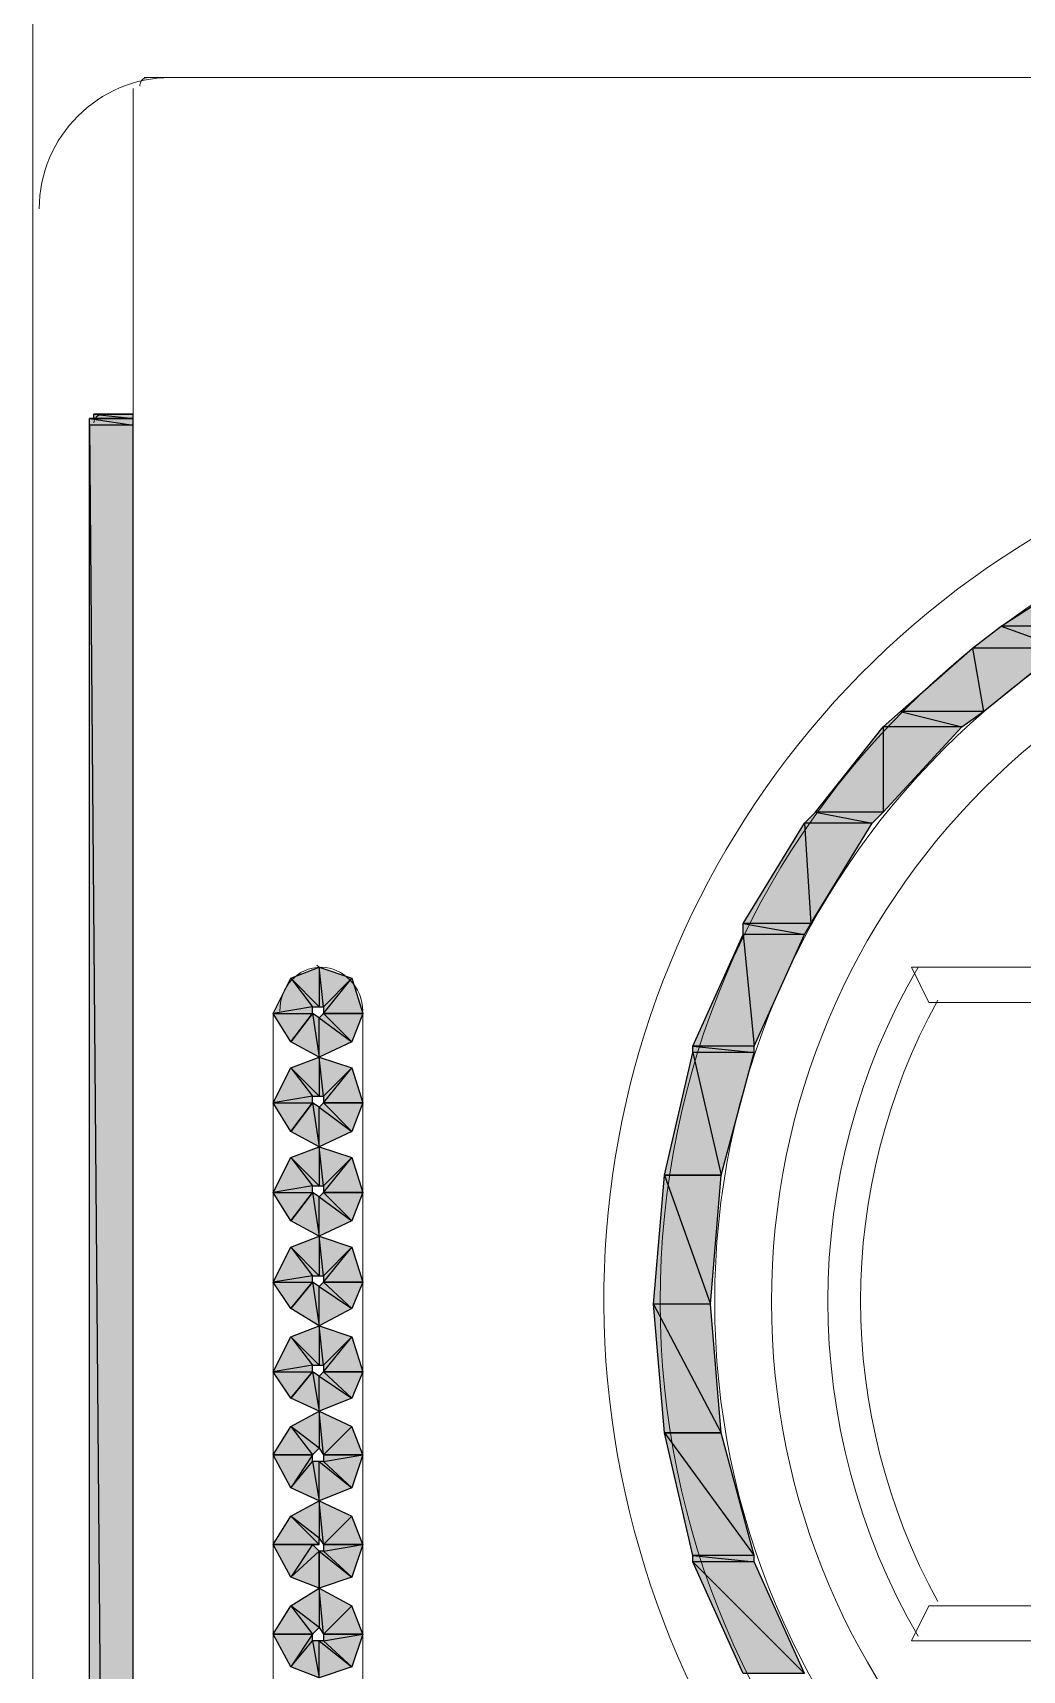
# Model space of a CAD drawing. Header units: millimetres. Extents: x 53 to 176, y -29 to 32.
# Drawn here: x 112.392 to 113.024, y -6.78 to -5.734 of the extents above; entities that cross this region are included whole.
import ezdxf

# ---------------------------------------------------------------- set-up
doc = ezdxf.new("R2010")
doc.units = ezdxf.units.MM
doc.layers.add('15 - Quadro de medição', color=6, linetype='Continuous')

msp = doc.modelspace()

# ---------------------------------------------------------------- hatches: boundary and pattern name
at = {"layer": '15 - Quadro de medição', "true_color": 0x000007}
h = msp.add_hatch(color=7, dxfattribs=at)
h.paths.add_polyline_path([(112.456, -5.9773), (112.4308, -5.9773), (112.456, -5.9801)])
h.paths.add_polyline_path([(112.4308, -5.9773), (112.456, -5.9801), (112.4308, -5.9801)])
h.paths.add_polyline_path([(112.456, -5.9801), (112.4308, -5.9801), (112.4281, -5.9801)])
h = msp.add_hatch(color=7, dxfattribs=at)
h.paths.add_polyline_path([(112.456, -5.9801), (112.4281, -5.9801), (112.456, -5.9843)])
h.paths.add_polyline_path([(112.4281, -5.9801), (112.456, -5.9843), (112.4281, -5.9843)])
h = msp.add_hatch(color=7, dxfattribs=at)
h.paths.add_polyline_path([(112.4308, -5.9773), (112.435, -5.9773), (112.456, -5.9773)])
h.paths.add_polyline_path([(112.435, -5.9773), (112.456, -5.9773)])
h.paths.add_polyline_path([(112.456, -5.9773), (112.435, -5.9773)])
h.paths.add_polyline_path([(112.456, -5.9773), (112.435, -5.9773)])
h.paths.add_polyline_path([(112.435, -5.9773), (112.456, -5.9773)])
h.paths.add_polyline_path([(112.456, -5.9773), (112.435, -5.9773)])
h = msp.add_hatch(color=7, dxfattribs=at)
h.paths.add_polyline_path([(112.456, -5.9843), (112.4281, -5.9843), (112.456, -9.3282)])
h.paths.add_polyline_path([(112.4281, -5.9843), (112.456, -9.3282), (112.4281, -9.3282)])
h = msp.add_hatch(color=7, dxfattribs=at)
h.paths.add_polyline_path([(113.1208, -6.0877), (113.0496, -6.0877), (113.0789, -6.1128)])
h.paths.add_polyline_path([(113.0496, -6.0877), (113.0789, -6.1128), (113.0105, -6.1128)])
h = msp.add_hatch(color=7, dxfattribs=at)
h.paths.add_polyline_path([(113.0789, -6.1128), (113.0105, -6.1128), (113.0496, -6.1268)])
h.paths.add_polyline_path([(113.0105, -6.1128), (113.0496, -6.1268), (112.9923, -6.1268)])
h = msp.add_hatch(color=7, dxfattribs=at)
h.paths.add_polyline_path([(113.0496, -6.1268), (112.9923, -6.1268), (112.9993, -6.1673)])
h.paths.add_polyline_path([(112.9923, -6.1268), (112.9993, -6.1673), (112.9463, -6.1673)])
h = msp.add_hatch(color=7, dxfattribs=at)
h.paths.add_polyline_path([(112.9993, -6.1673), (112.9463, -6.1673), (112.9854, -6.1771)])
h.paths.add_polyline_path([(112.9463, -6.1673), (112.9854, -6.1771), (112.9351, -6.1771)])
h = msp.add_hatch(color=7, dxfattribs=at)
h.paths.add_polyline_path([(112.9854, -6.1771), (112.9351, -6.1771), (112.9351, -6.2316)])
h.paths.add_polyline_path([(112.9351, -6.1771), (112.9351, -6.2316), (112.8918, -6.2316)])
h = msp.add_hatch(color=7, dxfattribs=at)
h.paths.add_polyline_path([(112.9351, -6.2316), (112.8918, -6.2316), (112.9281, -6.2385)])
h.paths.add_polyline_path([(112.8918, -6.2316), (112.9281, -6.2385), (112.8848, -6.2385)])
h = msp.add_hatch(color=7, dxfattribs=at)
h.paths.add_polyline_path([(112.9281, -6.2385), (112.8848, -6.2385), (112.889, -6.3028)])
h.paths.add_polyline_path([(112.8848, -6.2385), (112.889, -6.3028), (112.8457, -6.3028)])
h = msp.add_hatch(color=7, dxfattribs=at)
h.paths.add_polyline_path([(112.889, -6.3028), (112.8457, -6.3028), (112.8848, -6.3098)])
h.paths.add_polyline_path([(112.8457, -6.3028), (112.8848, -6.3098), (112.8457, -6.3098)])
h = msp.add_hatch(color=7, dxfattribs=at)
h.paths.add_polyline_path([(112.8848, -6.3098), (112.8457, -6.3098), (112.8527, -6.381)])
h.paths.add_polyline_path([(112.8457, -6.3098), (112.8527, -6.381), (112.8136, -6.381)])
h = msp.add_hatch(color=7, dxfattribs=at)
h.paths.add_polyline_path([(112.6026, -6.3601), (112.5775, -6.3601), (112.5957, -6.3377)])
h.paths.add_polyline_path([(112.5775, -6.3601), (112.5957, -6.3377), (112.5775, -6.3559)])
h.paths.add_polyline_path([(112.5957, -6.3377), (112.5775, -6.3559), (112.5747, -6.3307)])
h.paths.add_polyline_path([(112.5775, -6.3559), (112.5747, -6.3307), (112.5747, -6.3559)])
h.paths.add_polyline_path([(112.5747, -6.3307), (112.5747, -6.3559), (112.5566, -6.3377)])
h.paths.add_polyline_path([(112.5747, -6.3559), (112.5566, -6.3377), (112.5705, -6.3559)])
h.paths.add_polyline_path([(112.5566, -6.3377), (112.5705, -6.3559), (112.5454, -6.3601)])
h.paths.add_polyline_path([(112.5705, -6.3559), (112.5454, -6.3601), (112.5705, -6.3601)])
h.paths.add_polyline_path([(112.5454, -6.3601), (112.5705, -6.3601), (112.5566, -6.3782)])
h = msp.add_hatch(color=7, dxfattribs=at)
h.paths.add_polyline_path([(112.5566, -6.3782), (112.5705, -6.3601), (112.5747, -6.388)])
h.paths.add_polyline_path([(112.5705, -6.3601), (112.5747, -6.388), (112.5747, -6.3629)])
h.paths.add_polyline_path([(112.5747, -6.388), (112.5747, -6.3629), (112.5957, -6.3782)])
h.paths.add_polyline_path([(112.5747, -6.3629), (112.5957, -6.3782), (112.5775, -6.3601)])
h.paths.add_polyline_path([(112.5957, -6.3782), (112.5775, -6.3601), (112.6026, -6.3601)])
h = msp.add_hatch(color=7, dxfattribs=at)
h.paths.add_polyline_path([(112.8527, -6.381), (112.8136, -6.381), (112.8527, -6.3852)])
h.paths.add_polyline_path([(112.8136, -6.381), (112.8527, -6.3852), (112.8136, -6.3852)])
h = msp.add_hatch(color=7, dxfattribs=at)
h.paths.add_polyline_path([(112.6026, -6.4173), (112.5775, -6.4173), (112.5957, -6.395)])
h.paths.add_polyline_path([(112.5775, -6.4173), (112.5957, -6.395), (112.5775, -6.4131)])
h.paths.add_polyline_path([(112.5957, -6.395), (112.5775, -6.4131), (112.5747, -6.388)])
h.paths.add_polyline_path([(112.5775, -6.4131), (112.5747, -6.388), (112.5747, -6.4131)])
h.paths.add_polyline_path([(112.5747, -6.388), (112.5747, -6.4131), (112.5566, -6.395)])
h.paths.add_polyline_path([(112.5747, -6.4131), (112.5566, -6.395), (112.5705, -6.4131)])
h.paths.add_polyline_path([(112.5566, -6.395), (112.5705, -6.4131), (112.5454, -6.4173)])
h.paths.add_polyline_path([(112.5705, -6.4131), (112.5454, -6.4173), (112.5705, -6.4173)])
h.paths.add_polyline_path([(112.5454, -6.4173), (112.5705, -6.4173), (112.5566, -6.4355)])
h = msp.add_hatch(color=7, dxfattribs=at)
h.paths.add_polyline_path([(112.8527, -6.3852), (112.8136, -6.3852), (112.8317, -6.4634)])
h.paths.add_polyline_path([(112.8136, -6.3852), (112.8317, -6.4634), (112.7954, -6.4634)])
h = msp.add_hatch(color=7, dxfattribs=at)
h.paths.add_polyline_path([(112.5566, -6.4355), (112.5705, -6.4173), (112.5747, -6.4453)])
h.paths.add_polyline_path([(112.5705, -6.4173), (112.5747, -6.4453), (112.5747, -6.4201)])
h.paths.add_polyline_path([(112.5747, -6.4453), (112.5747, -6.4201), (112.5957, -6.4355)])
h.paths.add_polyline_path([(112.5747, -6.4201), (112.5957, -6.4355), (112.5775, -6.4173)])
h.paths.add_polyline_path([(112.5957, -6.4355), (112.5775, -6.4173), (112.6026, -6.4173)])
h = msp.add_hatch(color=7, dxfattribs=at)
h.paths.add_polyline_path([(112.6026, -6.4746), (112.5775, -6.4746), (112.5957, -6.4522)])
h.paths.add_polyline_path([(112.5775, -6.4746), (112.5957, -6.4522), (112.5775, -6.4704)])
h.paths.add_polyline_path([(112.5957, -6.4522), (112.5775, -6.4704), (112.5747, -6.4453)])
h.paths.add_polyline_path([(112.5775, -6.4704), (112.5747, -6.4453), (112.5747, -6.4704)])
h.paths.add_polyline_path([(112.5747, -6.4453), (112.5747, -6.4704), (112.5566, -6.4522)])
h.paths.add_polyline_path([(112.5747, -6.4704), (112.5566, -6.4522), (112.5705, -6.4704)])
h.paths.add_polyline_path([(112.5566, -6.4522), (112.5705, -6.4704), (112.5454, -6.4746)])
h.paths.add_polyline_path([(112.5705, -6.4704), (112.5454, -6.4746), (112.5705, -6.4746)])
h.paths.add_polyline_path([(112.5454, -6.4746), (112.5705, -6.4746), (112.5566, -6.4927)])
h = msp.add_hatch(color=7, dxfattribs=at)
h.paths.add_polyline_path([(112.8317, -6.4634), (112.7954, -6.4634), (112.8247, -6.5458)])
h.paths.add_polyline_path([(112.7954, -6.4634), (112.8247, -6.5458), (112.7884, -6.5458)])
h = msp.add_hatch(color=7, dxfattribs=at)
h.paths.add_polyline_path([(112.5566, -6.4927), (112.5705, -6.4746), (112.5747, -6.5025)])
h.paths.add_polyline_path([(112.5705, -6.4746), (112.5747, -6.5025), (112.5747, -6.4774)])
h.paths.add_polyline_path([(112.5747, -6.5025), (112.5747, -6.4774), (112.5957, -6.4927)])
h.paths.add_polyline_path([(112.5747, -6.4774), (112.5957, -6.4927), (112.5775, -6.4746)])
h.paths.add_polyline_path([(112.5957, -6.4927), (112.5775, -6.4746), (112.6026, -6.4746)])
h = msp.add_hatch(color=7, dxfattribs=at)
h.paths.add_polyline_path([(112.6026, -6.5319), (112.5775, -6.5319), (112.5957, -6.5095)])
h.paths.add_polyline_path([(112.5775, -6.5319), (112.5957, -6.5095), (112.5775, -6.5277)])
h.paths.add_polyline_path([(112.5957, -6.5095), (112.5775, -6.5277), (112.5747, -6.5025)])
h.paths.add_polyline_path([(112.5775, -6.5277), (112.5747, -6.5025), (112.5747, -6.5277)])
h.paths.add_polyline_path([(112.5747, -6.5025), (112.5747, -6.5277), (112.5566, -6.5095)])
h.paths.add_polyline_path([(112.5747, -6.5277), (112.5566, -6.5095), (112.5705, -6.5277)])
h.paths.add_polyline_path([(112.5566, -6.5095), (112.5705, -6.5277), (112.5454, -6.5319)])
h.paths.add_polyline_path([(112.5705, -6.5277), (112.5454, -6.5319), (112.5705, -6.5319)])
h.paths.add_polyline_path([(112.5454, -6.5319), (112.5705, -6.5319), (112.5566, -6.5486)])
h = msp.add_hatch(color=7, dxfattribs=at)
h.paths.add_polyline_path([(112.5566, -6.5486), (112.5705, -6.5319), (112.5747, -6.5598)])
h.paths.add_polyline_path([(112.5705, -6.5319), (112.5747, -6.5598), (112.5747, -6.5347)])
h.paths.add_polyline_path([(112.5747, -6.5598), (112.5747, -6.5347), (112.5957, -6.5486)])
h.paths.add_polyline_path([(112.5747, -6.5347), (112.5957, -6.5486), (112.5775, -6.5319)])
h.paths.add_polyline_path([(112.5957, -6.5486), (112.5775, -6.5319), (112.6026, -6.5319)])
h = msp.add_hatch(color=7, dxfattribs=at)
h.paths.add_polyline_path([(112.8247, -6.5458), (112.7884, -6.5458), (112.8317, -6.6282)])
h.paths.add_polyline_path([(112.7884, -6.5458), (112.8317, -6.6282), (112.7954, -6.6282)])
h = msp.add_hatch(color=7, dxfattribs=at)
h.paths.add_polyline_path([(112.6026, -6.5891), (112.5775, -6.5891), (112.5957, -6.5668)])
h.paths.add_polyline_path([(112.5775, -6.5891), (112.5957, -6.5668), (112.5775, -6.5849)])
h.paths.add_polyline_path([(112.5957, -6.5668), (112.5775, -6.5849), (112.5747, -6.5598)])
h.paths.add_polyline_path([(112.5775, -6.5849), (112.5747, -6.5598), (112.5747, -6.5849)])
h.paths.add_polyline_path([(112.5747, -6.5598), (112.5747, -6.5849), (112.5566, -6.5668)])
h.paths.add_polyline_path([(112.5747, -6.5849), (112.5566, -6.5668), (112.5705, -6.5849)])
h.paths.add_polyline_path([(112.5566, -6.5668), (112.5705, -6.5849), (112.5454, -6.5891)])
h.paths.add_polyline_path([(112.5705, -6.5849), (112.5454, -6.5891), (112.5705, -6.5891)])
h.paths.add_polyline_path([(112.5454, -6.5891), (112.5705, -6.5891), (112.5566, -6.6059)])
h = msp.add_hatch(color=7, dxfattribs=at)
h.paths.add_polyline_path([(112.5566, -6.6059), (112.5705, -6.5891), (112.5747, -6.6143)])
h.paths.add_polyline_path([(112.5705, -6.5891), (112.5747, -6.6143), (112.5747, -6.5919)])
h.paths.add_polyline_path([(112.5747, -6.6143), (112.5747, -6.5919), (112.5957, -6.6059)])
h.paths.add_polyline_path([(112.5747, -6.5919), (112.5957, -6.6059), (112.5775, -6.5891)])
h.paths.add_polyline_path([(112.5957, -6.6059), (112.5775, -6.5891), (112.6026, -6.5891)])
h = msp.add_hatch(color=7, dxfattribs=at)
h.paths.add_polyline_path([(112.6026, -6.6422), (112.5957, -6.624), (112.5775, -6.6422)])
h.paths.add_polyline_path([(112.5957, -6.624), (112.5775, -6.6422), (112.5747, -6.6143)])
h.paths.add_polyline_path([(112.5775, -6.6422), (112.5747, -6.6143), (112.5747, -6.638)])
h.paths.add_polyline_path([(112.5747, -6.6143), (112.5747, -6.638), (112.5566, -6.624)])
h.paths.add_polyline_path([(112.5747, -6.638), (112.5566, -6.624), (112.5705, -6.6422)])
h.paths.add_polyline_path([(112.5566, -6.624), (112.5705, -6.6422), (112.5454, -6.6422)])
h = msp.add_hatch(color=7, dxfattribs=at)
h.paths.add_polyline_path([(112.8317, -6.6282), (112.7954, -6.6282), (112.8527, -6.7065)])
h.paths.add_polyline_path([(112.7954, -6.6282), (112.8527, -6.7065), (112.8136, -6.7065)])
h = msp.add_hatch(color=7, dxfattribs=at)
h.paths.add_polyline_path([(112.5454, -6.6422), (112.5705, -6.6422), (112.5566, -6.6632)])
h.paths.add_polyline_path([(112.5705, -6.6422), (112.5566, -6.6632), (112.5705, -6.6464)])
h.paths.add_polyline_path([(112.5566, -6.6632), (112.5705, -6.6464), (112.5747, -6.6715)])
h.paths.add_polyline_path([(112.5705, -6.6464), (112.5747, -6.6715), (112.5747, -6.6464)])
h.paths.add_polyline_path([(112.5747, -6.6715), (112.5747, -6.6464), (112.5957, -6.6632)])
h.paths.add_polyline_path([(112.5747, -6.6464), (112.5957, -6.6632), (112.5775, -6.6464)])
h.paths.add_polyline_path([(112.5957, -6.6632), (112.5775, -6.6464), (112.6026, -6.6422)])
h.paths.add_polyline_path([(112.5775, -6.6464), (112.6026, -6.6422), (112.5775, -6.6422)])
h = msp.add_hatch(color=7, dxfattribs=at)
h.paths.add_polyline_path([(112.6026, -6.6995), (112.5957, -6.6813), (112.5775, -6.6995)])
h.paths.add_polyline_path([(112.5957, -6.6813), (112.5775, -6.6995), (112.5747, -6.6715)])
h.paths.add_polyline_path([(112.5775, -6.6995), (112.5747, -6.6715), (112.5747, -6.6953)])
h.paths.add_polyline_path([(112.5747, -6.6715), (112.5747, -6.6953), (112.5566, -6.6813)])
h.paths.add_polyline_path([(112.5747, -6.6953), (112.5566, -6.6813), (112.5747, -6.6995)])
h.paths.add_polyline_path([(112.5566, -6.6813), (112.5747, -6.6995), (112.5454, -6.6995)])
h.paths.add_polyline_path([(112.5747, -6.6995), (112.5454, -6.6995), (112.5705, -6.6995)])
h.paths.add_polyline_path([(112.5454, -6.6995), (112.5705, -6.6995), (112.5566, -6.7204)])
h.paths.add_polyline_path([(112.5705, -6.6995), (112.5566, -6.7204), (112.5747, -6.7037)])
h.paths.add_polyline_path([(112.5566, -6.7204), (112.5747, -6.7037), (112.5747, -6.7274)])
h = msp.add_hatch(color=7, dxfattribs=at)
h.paths.add_polyline_path([(112.5747, -6.7274), (112.5747, -6.7037), (112.5957, -6.7204)])
h.paths.add_polyline_path([(112.5747, -6.7037), (112.5957, -6.7204), (112.5775, -6.7037)])
h.paths.add_polyline_path([(112.5957, -6.7204), (112.5775, -6.7037), (112.6026, -6.6995)])
h.paths.add_polyline_path([(112.5775, -6.7037), (112.6026, -6.6995), (112.5775, -6.6995)])
h = msp.add_hatch(color=7, dxfattribs=at)
h.paths.add_polyline_path([(112.8527, -6.7065), (112.8136, -6.7065), (112.8527, -6.7106)])
h.paths.add_polyline_path([(112.8136, -6.7065), (112.8527, -6.7106), (112.8136, -6.7106)])
h = msp.add_hatch(color=7, dxfattribs=at)
h.paths.add_polyline_path([(112.8527, -6.7106), (112.8136, -6.7106), (112.8848, -6.7819)])
h.paths.add_polyline_path([(112.8136, -6.7106), (112.8848, -6.7819), (112.8457, -6.7819)])
h = msp.add_hatch(color=7, dxfattribs=at)
h.paths.add_polyline_path([(112.6026, -6.7567), (112.5957, -6.7386), (112.5775, -6.7567)])
h.paths.add_polyline_path([(112.5957, -6.7386), (112.5775, -6.7567), (112.5747, -6.7274)])
h.paths.add_polyline_path([(112.5775, -6.7567), (112.5747, -6.7274), (112.5747, -6.7525)])
h.paths.add_polyline_path([(112.5747, -6.7274), (112.5747, -6.7525), (112.5566, -6.7386)])
h.paths.add_polyline_path([(112.5747, -6.7525), (112.5566, -6.7386), (112.5705, -6.7567)])
h.paths.add_polyline_path([(112.5566, -6.7386), (112.5705, -6.7567), (112.5454, -6.7567)])
h = msp.add_hatch(color=7, dxfattribs=at)
h.paths.add_polyline_path([(112.5454, -6.7567), (112.5705, -6.7567), (112.5566, -6.7777)])
h.paths.add_polyline_path([(112.5705, -6.7567), (112.5566, -6.7777), (112.5705, -6.7609)])
h.paths.add_polyline_path([(112.5566, -6.7777), (112.5705, -6.7609), (112.5747, -6.7847)])
h.paths.add_polyline_path([(112.5705, -6.7609), (112.5747, -6.7847), (112.5747, -6.7609)])
h.paths.add_polyline_path([(112.5747, -6.7847), (112.5747, -6.7609), (112.5957, -6.7777)])
h.paths.add_polyline_path([(112.5747, -6.7609), (112.5957, -6.7777), (112.5775, -6.7609)])
h.paths.add_polyline_path([(112.5957, -6.7777), (112.5775, -6.7609), (112.6026, -6.7567)])
h.paths.add_polyline_path([(112.5775, -6.7609), (112.6026, -6.7567), (112.5775, -6.7567)])

# ---------------------------------------------------------------- linework, layer by layer
at = {"layer": '15 - Quadro de medição', "color": 7, "linetype": 'Continuous', "lineweight": 20, "true_color": 0x000007}
msp.add_lwpolyline([(112.3917, -5.6198), (114.248, -5.6198), (114.248, -9.3282), (112.3917, -9.3282)], close=True, dxfattribs=at)
for points in [[(112.463, -5.7622), (114.1838, -5.7622), (114.1838, -9.3282), (112.456, -9.3282), (112.4546, -9.3268), (112.3917, -9.3282)], [(112.4769, -5.7622), (114.1614, -5.7622), (114.1614, -5.7622)], [(112.456, -9.3282), (112.456, -5.7692), (112.456, -5.7692)], [(114.248, -5.8488), (114.248, -9.3282), (112.3917, -9.3282), (112.3917, -5.8488)], [(112.435, -5.9773), (112.456, -5.9773), (112.456, -5.9773)], [(112.4281, -5.9843), (112.4281, -9.3282), (112.456, -9.3282), (112.4127, -9.3282)], [(112.5747, -6.3307), (112.5733, -6.3293), (112.5733, -6.3293)], [(112.9644, -6.3531), (112.9532, -6.3307), (112.9532, -6.3307)], [(112.9532, -6.3307), (113.6935, -6.3307), (113.6935, -6.3307)], [(112.5454, -7.268), (112.5454, -6.3601), (112.5454, -6.3601)], [(112.6026, -6.3601), (112.6026, -7.268), (112.6026, -7.268)], [(112.9644, -6.3531), (113.6823, -6.3531), (113.6823, -6.3531)], [(112.9644, -6.7386), (112.9532, -6.7609), (112.9532, -6.7609)], [(113.6823, -6.7386), (112.9644, -6.7386), (112.9644, -6.7386)], [(113.6935, -6.7609), (112.9532, -6.7609), (112.9532, -6.7609)], [(112.9532, -6.7609), (113.3108, -6.7609), (113.3108, -6.7609)]]:
    msp.add_lwpolyline(points, dxfattribs=at)
at = {"layer": '15 - Quadro de medição', "color": 7, "linetype": 'Continuous', "lineweight": -2, "true_color": 0x000007}
for points in [[(112.456, -5.9801), (112.4308, -5.9801), (112.4281, -5.9801)], [(112.456, -5.9801), (112.456, -5.9801), (112.4281, -5.9801)], [(112.456, -5.9801), (112.4281, -5.9801)], [(112.456, -5.9801), (112.4281, -5.9801), (112.456, -5.9843)], [(112.4281, -5.9801), (112.456, -5.9843), (112.4281, -5.9843)], [(112.4308, -5.9773), (112.435, -5.9773), (112.456, -5.9773)], [(112.4308, -5.9773), (112.456, -5.9773), (112.456, -5.9773)], [(112.456, -5.9773), (112.456, -5.9773), (112.4308, -5.9773)], [(112.456, -5.9773), (112.4308, -5.9773)], [(112.4308, -5.9773), (112.456, -5.9773), (112.456, -5.9773)], [(112.456, -5.9773), (112.4308, -5.9773), (112.456, -5.9801)], [(112.4308, -5.9773), (112.456, -5.9801), (112.4308, -5.9801)], [(112.4308, -5.9801), (112.456, -5.9801), (112.456, -5.9801)], [(112.435, -5.9773), (112.456, -5.9773), (112.456, -5.9773)], [(112.456, -5.9773), (112.456, -5.9773), (112.435, -5.9773)], [(112.456, -5.9773), (112.435, -5.9773)], [(112.435, -5.9773), (112.456, -5.9773), (112.456, -5.9773)], [(112.456, -5.9773), (112.456, -5.9773), (112.435, -5.9773)], [(112.456, -5.9843), (112.4281, -5.9843), (112.456, -9.3282)], [(112.4281, -5.9843), (112.456, -9.3282), (112.4281, -9.3282)], [(113.0496, -6.0877), (113.0789, -6.1128), (113.0105, -6.1128)], [(113.0105, -6.1128), (113.0496, -6.1268), (112.9923, -6.1268)], [(113.0789, -6.1128), (113.0105, -6.1128), (113.0496, -6.1268)], [(112.9923, -6.1268), (112.9993, -6.1673), (112.9463, -6.1673)], [(113.0496, -6.1268), (112.9923, -6.1268), (112.9993, -6.1673)], [(112.9463, -6.1673), (112.9854, -6.1771), (112.9351, -6.1771)], [(112.9993, -6.1673), (112.9463, -6.1673), (112.9854, -6.1771)], [(112.9351, -6.1771), (112.9351, -6.2316), (112.8918, -6.2316)], [(112.9854, -6.1771), (112.9351, -6.1771), (112.9351, -6.2316)], [(112.8918, -6.2316), (112.9281, -6.2385), (112.8848, -6.2385)], [(112.9351, -6.2316), (112.8918, -6.2316), (112.9281, -6.2385)], [(112.8848, -6.2385), (112.889, -6.3028), (112.8457, -6.3028)], [(112.9281, -6.2385), (112.8848, -6.2385), (112.889, -6.3028)], [(112.889, -6.3028), (112.8457, -6.3028), (112.8848, -6.3098)], [(112.8457, -6.3028), (112.8848, -6.3098), (112.8457, -6.3098)], [(112.8457, -6.3098), (112.8527, -6.381), (112.8136, -6.381)], [(112.8848, -6.3098), (112.8457, -6.3098), (112.8527, -6.381)], [(112.5566, -6.3377), (112.5705, -6.3559), (112.5454, -6.3601)], [(112.5747, -6.3307), (112.5747, -6.3559), (112.5566, -6.3377)], [(112.5747, -6.3559), (112.5566, -6.3377), (112.5705, -6.3559)], [(112.5957, -6.3377), (112.5775, -6.3559), (112.5747, -6.3307)], [(112.5775, -6.3559), (112.5747, -6.3307), (112.5747, -6.3559)], [(112.6026, -6.3601), (112.5775, -6.3601), (112.5957, -6.3377)], [(112.5775, -6.3601), (112.5957, -6.3377), (112.5775, -6.3559)], [(112.5705, -6.3559), (112.5454, -6.3601), (112.5705, -6.3601)], [(112.5454, -6.3601), (112.5705, -6.3601), (112.5566, -6.3782)], [(112.5566, -6.3782), (112.5705, -6.3601), (112.5747, -6.388)], [(112.5705, -6.3601), (112.5747, -6.388), (112.5747, -6.3629)], [(112.5747, -6.3629), (112.5957, -6.3782), (112.5775, -6.3601)], [(112.5957, -6.3782), (112.5775, -6.3601), (112.6026, -6.3601)], [(112.5747, -6.388), (112.5747, -6.3629), (112.5957, -6.3782)], [(112.8527, -6.381), (112.8136, -6.381), (112.8527, -6.3852)], [(112.8136, -6.381), (112.8527, -6.3852), (112.8136, -6.3852)], [(112.5747, -6.388), (112.5747, -6.4131), (112.5566, -6.395)], [(112.5957, -6.395), (112.5775, -6.4131), (112.5747, -6.388)], [(112.5775, -6.4131), (112.5747, -6.388), (112.5747, -6.4131)], [(112.8136, -6.3852), (112.8317, -6.4634), (112.7954, -6.4634)], [(112.8527, -6.3852), (112.8136, -6.3852), (112.8317, -6.4634)], [(112.5566, -6.395), (112.5705, -6.4131), (112.5454, -6.4173)], [(112.5747, -6.4131), (112.5566, -6.395), (112.5705, -6.4131)], [(112.6026, -6.4173), (112.5775, -6.4173), (112.5957, -6.395)], [(112.5775, -6.4173), (112.5957, -6.395), (112.5775, -6.4131)], [(112.5705, -6.4131), (112.5454, -6.4173), (112.5705, -6.4173)], [(112.5454, -6.4173), (112.5705, -6.4173), (112.5566, -6.4355)], [(112.5566, -6.4355), (112.5705, -6.4173), (112.5747, -6.4453)], [(112.5705, -6.4173), (112.5747, -6.4453), (112.5747, -6.4201)], [(112.5747, -6.4201), (112.5957, -6.4355), (112.5775, -6.4173)], [(112.5747, -6.4453), (112.5747, -6.4201), (112.5957, -6.4355)], [(112.5957, -6.4355), (112.5775, -6.4173), (112.6026, -6.4173)], [(112.5566, -6.4522), (112.5705, -6.4704), (112.5454, -6.4746)], [(112.5747, -6.4453), (112.5747, -6.4704), (112.5566, -6.4522)], [(112.5747, -6.4704), (112.5566, -6.4522), (112.5705, -6.4704)], [(112.5957, -6.4522), (112.5775, -6.4704), (112.5747, -6.4453)], [(112.5775, -6.4704), (112.5747, -6.4453), (112.5747, -6.4704)], [(112.6026, -6.4746), (112.5775, -6.4746), (112.5957, -6.4522)], [(112.5775, -6.4746), (112.5957, -6.4522), (112.5775, -6.4704)], [(112.7954, -6.4634), (112.8247, -6.5458), (112.7884, -6.5458)], [(112.7954, -6.4634), (112.8317, -6.4634), (112.8317, -6.4634)], [(112.8317, -6.4634), (112.8317, -6.4634), (112.7954, -6.4634)], [(112.8317, -6.4634), (112.7954, -6.4634), (112.8247, -6.5458)], [(112.5705, -6.4704), (112.5454, -6.4746), (112.5705, -6.4746)], [(112.5454, -6.4746), (112.5705, -6.4746), (112.5566, -6.4927)], [(112.5566, -6.4927), (112.5705, -6.4746), (112.5747, -6.5025)], [(112.5705, -6.4746), (112.5747, -6.5025), (112.5747, -6.4774)], [(112.5747, -6.4774), (112.5957, -6.4927), (112.5775, -6.4746)], [(112.5957, -6.4927), (112.5775, -6.4746), (112.6026, -6.4746)], [(112.5747, -6.5025), (112.5747, -6.4774), (112.5957, -6.4927)], [(112.5747, -6.5025), (112.5747, -6.5277), (112.5566, -6.5095)], [(112.5957, -6.5095), (112.5775, -6.5277), (112.5747, -6.5025)], [(112.5775, -6.5277), (112.5747, -6.5025), (112.5747, -6.5277)], [(112.5566, -6.5095), (112.5705, -6.5277), (112.5454, -6.5319)], [(112.5747, -6.5277), (112.5566, -6.5095), (112.5705, -6.5277)], [(112.6026, -6.5319), (112.5775, -6.5319), (112.5957, -6.5095)], [(112.5775, -6.5319), (112.5957, -6.5095), (112.5775, -6.5277)], [(112.5705, -6.5277), (112.5454, -6.5319), (112.5705, -6.5319)], [(112.5454, -6.5319), (112.5705, -6.5319), (112.5566, -6.5486)], [(112.5566, -6.5486), (112.5705, -6.5319), (112.5747, -6.5598)], [(112.5705, -6.5319), (112.5747, -6.5598), (112.5747, -6.5347)], [(112.5747, -6.5347), (112.5957, -6.5486), (112.5775, -6.5319)], [(112.5747, -6.5598), (112.5747, -6.5347), (112.5957, -6.5486)], [(112.5957, -6.5486), (112.5775, -6.5319), (112.6026, -6.5319)], [(112.8247, -6.5458), (112.7884, -6.5458), (112.8317, -6.6282)], [(112.7884, -6.5458), (112.8317, -6.6282), (112.7954, -6.6282)], [(112.5566, -6.5668), (112.5705, -6.5849), (112.5454, -6.5891)], [(112.5747, -6.5598), (112.5747, -6.5849), (112.5566, -6.5668)], [(112.5747, -6.5849), (112.5566, -6.5668), (112.5705, -6.5849)], [(112.5957, -6.5668), (112.5775, -6.5849), (112.5747, -6.5598)], [(112.5775, -6.5849), (112.5747, -6.5598), (112.5747, -6.5849)], [(112.6026, -6.5891), (112.5775, -6.5891), (112.5957, -6.5668)], [(112.5775, -6.5891), (112.5957, -6.5668), (112.5775, -6.5849)], [(112.5705, -6.5849), (112.5454, -6.5891), (112.5705, -6.5891)], [(112.5454, -6.5891), (112.5705, -6.5891), (112.5566, -6.6059)], [(112.5566, -6.6059), (112.5705, -6.5891), (112.5747, -6.6143)], [(112.5705, -6.5891), (112.5747, -6.6143), (112.5747, -6.5919)], [(112.5747, -6.5919), (112.5957, -6.6059), (112.5775, -6.5891)], [(112.5957, -6.6059), (112.5775, -6.5891), (112.6026, -6.5891)], [(112.5747, -6.6143), (112.5747, -6.5919), (112.5957, -6.6059)], [(112.5747, -6.6143), (112.5747, -6.638), (112.5566, -6.624)], [(112.5957, -6.624), (112.5775, -6.6422), (112.5747, -6.6143)], [(112.5775, -6.6422), (112.5747, -6.6143), (112.5747, -6.638)], [(112.5566, -6.624), (112.5705, -6.6422), (112.5454, -6.6422)], [(112.5747, -6.638), (112.5566, -6.624), (112.5705, -6.6422)], [(112.6026, -6.6422), (112.5957, -6.624), (112.5775, -6.6422)], [(112.7954, -6.6282), (112.8317, -6.6282), (112.8317, -6.6282)], [(112.8317, -6.6282), (112.8317, -6.6282), (112.7954, -6.6282)], [(112.8317, -6.6282), (112.7954, -6.6282), (112.8527, -6.7065)], [(112.7954, -6.6282), (112.8527, -6.7065), (112.8136, -6.7065)], [(112.5454, -6.6422), (112.5705, -6.6422), (112.5566, -6.6632)], [(112.5705, -6.6422), (112.5566, -6.6632), (112.5705, -6.6464)], [(112.5957, -6.6632), (112.5775, -6.6464), (112.6026, -6.6422)], [(112.5775, -6.6464), (112.6026, -6.6422), (112.5775, -6.6422)], [(112.5566, -6.6632), (112.5705, -6.6464), (112.5747, -6.6715)], [(112.5705, -6.6464), (112.5747, -6.6715), (112.5747, -6.6464)], [(112.5747, -6.6715), (112.5747, -6.6464), (112.5957, -6.6632)], [(112.5747, -6.6464), (112.5957, -6.6632), (112.5775, -6.6464)], [(112.5747, -6.6715), (112.5747, -6.6953), (112.5566, -6.6813)], [(112.5957, -6.6813), (112.5775, -6.6995), (112.5747, -6.6715)], [(112.5775, -6.6995), (112.5747, -6.6715), (112.5747, -6.6953)], [(112.5566, -6.6813), (112.5747, -6.6995), (112.5454, -6.6995)], [(112.5747, -6.6953), (112.5566, -6.6813), (112.5747, -6.6995)], [(112.6026, -6.6995), (112.5957, -6.6813), (112.5775, -6.6995)], [(112.5747, -6.6995), (112.5454, -6.6995), (112.5705, -6.6995)], [(112.5454, -6.6995), (112.5705, -6.6995), (112.5566, -6.7204)], [(112.5705, -6.6995), (112.5566, -6.7204), (112.5747, -6.7037)], [(112.5566, -6.7204), (112.5747, -6.7037), (112.5747, -6.7274)], [(112.5747, -6.7274), (112.5747, -6.7037), (112.5957, -6.7204)], [(112.5747, -6.7037), (112.5957, -6.7204), (112.5775, -6.7037)], [(112.5957, -6.7204), (112.5775, -6.7037), (112.6026, -6.6995)], [(112.5775, -6.7037), (112.6026, -6.6995), (112.5775, -6.6995)], [(112.8527, -6.7065), (112.8136, -6.7065), (112.8527, -6.7106)], [(112.8136, -6.7065), (112.8527, -6.7106), (112.8136, -6.7106)], [(112.8527, -6.7106), (112.8136, -6.7106), (112.8848, -6.7819)], [(112.8136, -6.7106), (112.8848, -6.7819), (112.8457, -6.7819)], [(112.5747, -6.7274), (112.5747, -6.7525), (112.5566, -6.7386)], [(112.5957, -6.7386), (112.5775, -6.7567), (112.5747, -6.7274)], [(112.5775, -6.7567), (112.5747, -6.7274), (112.5747, -6.7525)], [(112.5566, -6.7386), (112.5705, -6.7567), (112.5454, -6.7567)], [(112.5747, -6.7525), (112.5566, -6.7386), (112.5705, -6.7567)], [(112.6026, -6.7567), (112.5957, -6.7386), (112.5775, -6.7567)], [(112.5454, -6.7567), (112.5705, -6.7567), (112.5566, -6.7777)], [(112.5705, -6.7567), (112.5566, -6.7777), (112.5705, -6.7609)], [(112.5957, -6.7777), (112.5775, -6.7609), (112.6026, -6.7567)], [(112.5775, -6.7609), (112.6026, -6.7567), (112.5775, -6.7567)], [(112.5566, -6.7777), (112.5705, -6.7609), (112.5747, -6.7847)], [(112.5705, -6.7609), (112.5747, -6.7847), (112.5747, -6.7609)], [(112.5747, -6.7847), (112.5747, -6.7609), (112.5957, -6.7777)], [(112.5747, -6.7609), (112.5957, -6.7777), (112.5775, -6.7609)]]:
    msp.add_lwpolyline(points, close=True, dxfattribs=at)
at = {"layer": '15 - Quadro de medição', "color": 7, "linetype": 'Continuous', "lineweight": 20, "true_color": 0x000007}
for points in [[(112.4797, -5.7622), (112.4336, -5.7622), (112.3959, -5.8), (112.3959, -5.8461)], [(112.4658, -5.7622), (112.4616, -5.7622), (112.4602, -5.765), (112.4602, -5.7678)], [(112.4364, -5.9773), (112.4336, -5.9773), (112.4308, -5.9801), (112.4308, -5.9829)], [(112.5761, -6.3307), (112.5607, -6.3307), (112.5496, -6.3433), (112.5496, -6.3587)], [(112.6026, -6.3587), (112.6026, -6.3433), (112.5901, -6.3307), (112.5761, -6.3307)], [(112.9574, -6.3307), (112.8806, -6.462), (112.8806, -6.6254), (112.9574, -6.7581)], [(112.97, -6.3517), (112.9043, -6.4718), (112.9043, -6.6157), (112.97, -6.7358)]]:
    msp.add_open_spline(points, degree=3, dxfattribs=at)
for points in [[(113.8611, -6.5444), (113.8611, -6.2483), (113.6223, -6.0095), (113.3262, -6.0095), (113.3262, -6.0095), (113.0315, -6.0095), (112.7926, -6.2483), (112.7926, -6.5444), (112.7926, -6.5444), (112.7926, -6.8391), (113.0315, -7.078), (113.3262, -7.078), (113.3262, -7.078), (113.6223, -7.078), (113.8611, -6.8391), (113.8611, -6.5444)], [(113.065, -6.0374), (112.8317, -6.1575), (112.7102, -6.4229), (112.7731, -6.6785), (112.7731, -6.6785), (112.8345, -6.9341), (113.0636, -7.1143), (113.3262, -7.1143), (113.3262, -7.1143), (113.5902, -7.1143), (113.8192, -6.9341), (113.8807, -6.6785), (113.8807, -6.6785), (113.9435, -6.4229), (113.822, -6.1575), (113.5888, -6.0374)], [(113.8262, -6.5444), (113.8262, -6.2679), (113.6027, -6.0458), (113.3262, -6.0458), (113.3262, -6.0458), (113.051, -6.0458), (112.8275, -6.2679), (112.8275, -6.5444), (112.8275, -6.5444), (112.8275, -6.8196), (113.051, -7.0431), (113.3262, -7.0431), (113.3262, -7.0431), (113.6027, -7.0431), (113.8262, -6.8196), (113.8262, -6.5444)], [(113.7899, -6.5444), (113.7899, -6.2888), (113.5832, -6.0807), (113.3262, -6.0807), (113.3262, -6.0807), (113.0706, -6.0807), (112.8638, -6.2888), (112.8638, -6.5444), (112.8638, -6.5444), (112.8638, -6.8), (113.0706, -7.0068), (113.3262, -7.0068), (113.3262, -7.0068), (113.5832, -7.0068), (113.7899, -6.8), (113.7899, -6.5444)]]:
    msp.add_open_spline(points, degree=3, knots=[0, 0, 0, 0, 0.0625, 0.0625, 0.0625, 0.062501, 0.125, 0.125, 0.125, 0.125001, 0.1875, 0.1875, 0.1875, 0.187501, 1, 1, 1, 1], dxfattribs=at)

doc.saveas('drawing.dxf')
